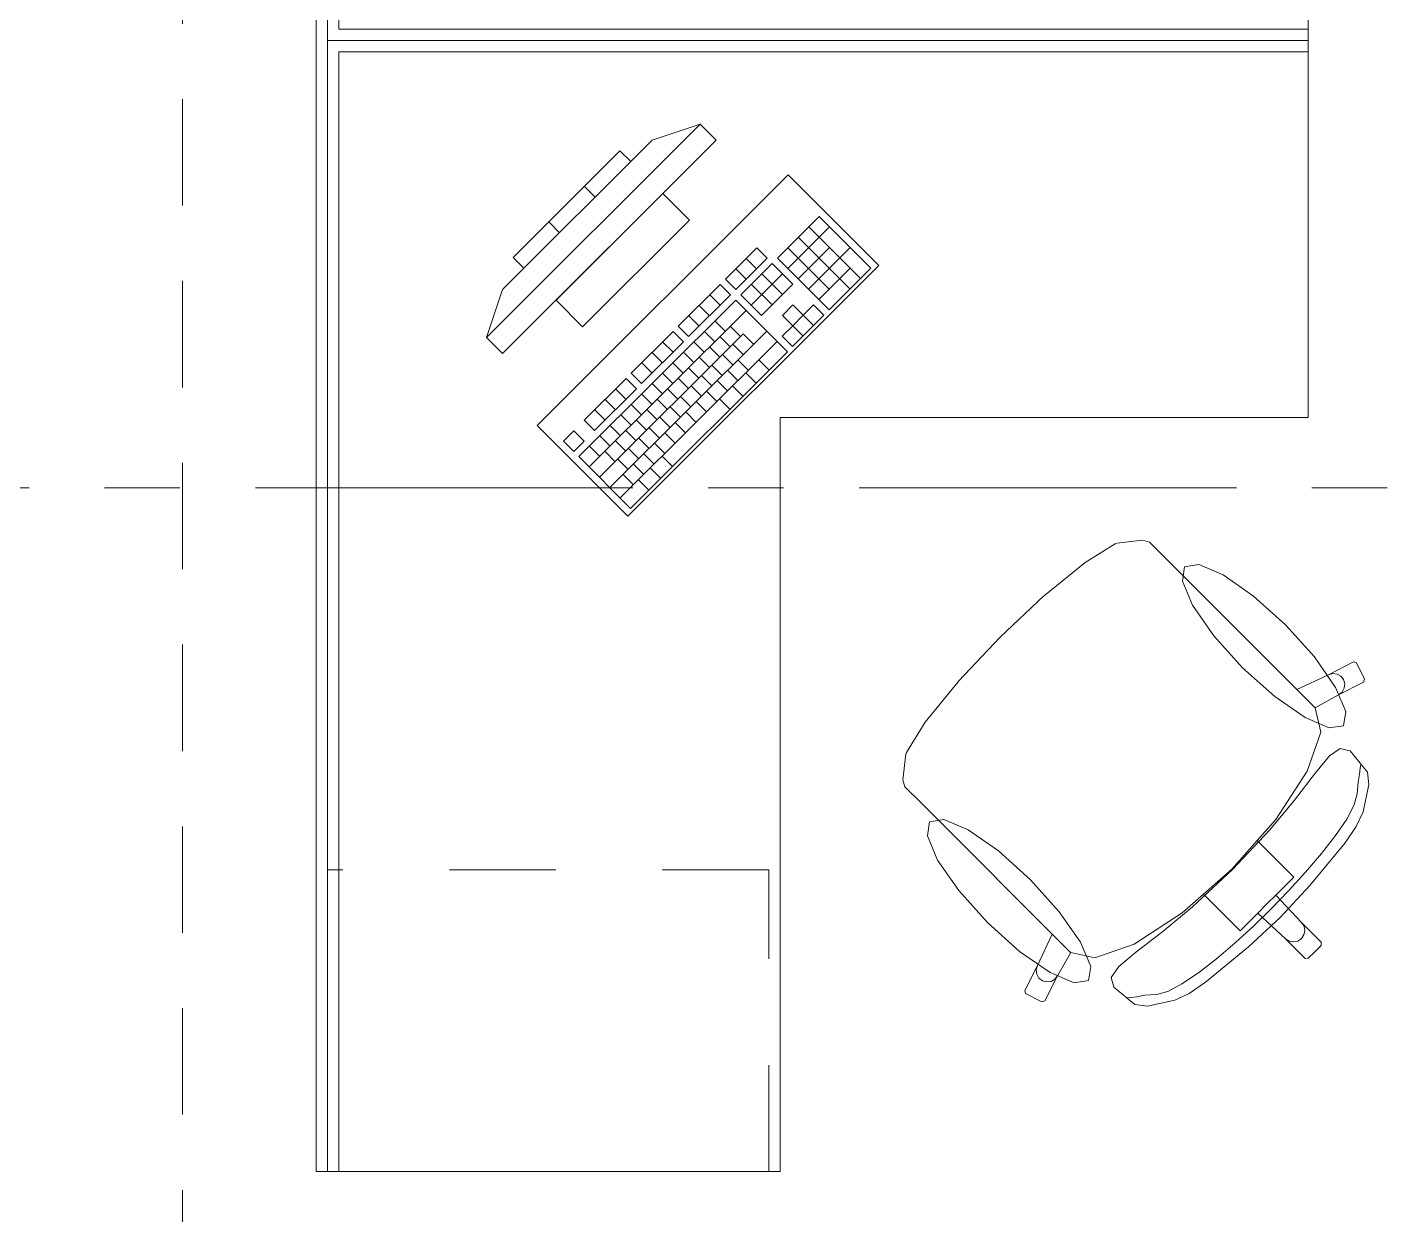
# Model space of a CAD drawing. Header units: inches. Extents: x -38 to 5698, y -33 to 92.
# Drawn here: x 108.864 to 110.671, y 33.443 to 35.018 of the extents above; entities that cross this region are included whole.
import ezdxf

# ---------------------------------------------------------------- set-up
doc = ezdxf.new("R2010")
doc.units = ezdxf.units.IN
doc.header["$MEASUREMENT"] = 0
for name, pattern in [('Hidden Line', [0.195611, 0.141111, -0.0545]), ('Punto & Raya', [0.65, 0.5, -0.075, 0, -0.075]), ('Rayas', [0.282222, 0.141111, -0.141111])]:
    doc.linetypes.add(name, pattern=pattern)
for name, color, linetype in [('08 _ STR _ EXT _ 09 Vigas', 7, 'Continuous'), ('Interior - Mobiliario', 7, 'Continuous'), ('Marcador - Secciones', 251, 'Continuous')]:
    doc.layers.add(name, color=color, linetype=linetype)

msp = doc.modelspace()

# ---------------------------------------------------------------- linework, layer by layer
at = {"layer": '08 _ STR _ EXT _ 09 Vigas', "color": 251, "linetype": 'Hidden Line', "lineweight": 13}
msp.add_line((109.07, 30.2), (109.07, 39.4), dxfattribs=at)
at = {"layer": 'Interior - Mobiliario', "color": 175, "linetype": 'Continuous', "lineweight": 13}
for p, q in [((109.247, 35.015), (109.247, 36.5)), ((109.277, 36.5), (109.277, 35.015)), ((109.247, 34.985), (109.247, 35.015)), ((109.277, 35.015), (110.562, 35.015)), ((110.562, 35.015), (110.562, 34.985)), ((109.247, 33.5), (109.247, 34.985)), ((109.277, 34.985), (109.277, 33.5)), ((110.562, 34.985), (109.277, 34.985)), ((109.7559, 34.8889), (109.4731, 34.6061)), ((109.7559, 34.8889), (109.6923, 34.8677)), ((109.7771, 34.8677), (109.7559, 34.8889)), ((109.4943, 34.5849), (109.7771, 34.8677)), ((109.4943, 34.6697), (109.6923, 34.8677)), ((109.6498, 34.8536), (109.5084, 34.7121)), ((109.5225, 34.698), (109.664, 34.8394)), ((109.664, 34.8394), (109.6498, 34.8536)), ((109.6168, 34.7923), (109.6027, 34.8064)), ((109.7064, 34.797), (109.565, 34.6556)), ((109.7418, 34.7616), (109.7064, 34.797)), ((109.9139, 34.7666), (109.8585, 34.7112)), ((109.9824, 34.698), (109.9139, 34.7666)), ((109.5697, 34.7451), (109.5555, 34.7593)), ((109.6003, 34.6202), (109.7418, 34.7616)), ((109.8722, 34.6975), (109.9276, 34.7529)), ((109.9686, 34.6842), (109.9, 34.7528)), ((109.9547, 34.6703), (109.8862, 34.7389)), ((109.5084, 34.7121), (109.5225, 34.698)), ((109.831, 34.7249), (109.7894, 34.6833)), ((109.8031, 34.6696), (109.8447, 34.7111)), ((109.8308, 34.6973), (109.8171, 34.711)), ((109.8447, 34.7111), (109.831, 34.7249)), ((109.8585, 34.7112), (109.927, 34.6426)), ((109.9272, 34.6702), (109.8723, 34.7251)), ((109.8859, 34.6838), (109.9274, 34.7253)), ((109.8996, 34.6701), (109.955, 34.7255)), ((109.817, 34.6834), (109.8033, 34.6972)), ((109.8515, 34.7043), (109.81, 34.6627)), ((109.879, 34.6769), (109.8515, 34.7043)), ((109.9133, 34.6564), (109.9549, 34.6979)), ((109.927, 34.6426), (109.9824, 34.698)), ((109.7825, 34.6764), (109.7271, 34.621)), ((109.7962, 34.6627), (109.7825, 34.6764)), ((109.7894, 34.6833), (109.8031, 34.6696)), ((109.8237, 34.649), (109.8653, 34.6906)), ((109.8513, 34.6492), (109.8238, 34.6766)), ((109.8374, 34.6353), (109.879, 34.6769)), ((109.8651, 34.663), (109.8377, 34.6904)), ((109.4731, 34.6061), (109.4943, 34.6697)), ((109.7408, 34.6073), (109.7962, 34.6627)), ((109.7824, 34.6488), (109.7687, 34.6625)), ((109.81, 34.6627), (109.8374, 34.6353)), ((109.565, 34.6556), (109.6003, 34.6202)), ((109.8031, 34.6558), (109.5954, 34.4481)), ((109.6091, 34.4344), (109.8168, 34.6421)), ((109.7685, 34.635), (109.7548, 34.6487)), ((109.8716, 34.5873), (109.8031, 34.6558)), ((109.8788, 34.6493), (109.865, 34.6354)), ((109.8925, 34.6356), (109.8788, 34.6493)), ((109.9064, 34.6494), (109.8925, 34.6356)), ((109.9201, 34.6357), (109.9064, 34.6494)), ((109.7271, 34.621), (109.7408, 34.6073)), ((109.7547, 34.6211), (109.741, 34.6348)), ((109.7891, 34.6144), (109.7754, 34.6281)), ((109.8097, 34.6076), (109.796, 34.6213)), ((109.8787, 34.6217), (109.8649, 34.6079)), ((109.865, 34.6354), (109.8787, 34.6217)), ((109.8786, 34.5942), (109.9201, 34.6357)), ((109.8787, 34.6217), (109.8925, 34.6356)), ((109.8924, 34.608), (109.8787, 34.6217)), ((109.9063, 34.6219), (109.8925, 34.6356)), ((109.4731, 34.6061), (109.4943, 34.5849)), ((109.6228, 34.4207), (109.8132, 34.6111)), ((109.6365, 34.407), (109.8442, 34.6147)), ((109.7202, 34.6141), (109.6648, 34.5587)), ((109.7339, 34.6004), (109.7202, 34.6141)), ((109.7752, 34.6006), (109.7615, 34.6143)), ((109.7959, 34.5938), (109.7822, 34.6075)), ((109.8269, 34.5974), (109.8132, 34.6111)), ((109.8649, 34.6079), (109.8786, 34.5942)), ((109.6502, 34.3933), (109.8579, 34.601)), ((109.6639, 34.3795), (109.8716, 34.5873)), ((109.6785, 34.545), (109.7339, 34.6004)), ((109.7062, 34.5727), (109.6925, 34.5864)), ((109.7201, 34.5865), (109.7063, 34.6002)), ((109.7476, 34.5729), (109.7338, 34.5866)), ((109.7614, 34.5867), (109.7477, 34.6004)), ((109.782, 34.5799), (109.7683, 34.5936)), ((109.8131, 34.5835), (109.7993, 34.5972)), ((109.6924, 34.5588), (109.6786, 34.5725)), ((109.7337, 34.559), (109.72, 34.5727)), ((109.7682, 34.5661), (109.7545, 34.5798)), ((109.7854, 34.5558), (109.7716, 34.5695)), ((109.7992, 34.5697), (109.7855, 34.5834)), ((109.8198, 34.5629), (109.8061, 34.5766)), ((109.8474, 34.563), (109.8337, 34.5767)), ((109.6579, 34.5518), (109.6025, 34.4964)), ((109.6716, 34.538), (109.6579, 34.5518)), ((109.6648, 34.5587), (109.6785, 34.545)), ((109.7199, 34.5452), (109.7061, 34.5589)), ((109.7405, 34.5384), (109.7268, 34.5521)), ((109.7543, 34.5522), (109.7406, 34.5659)), ((109.7715, 34.542), (109.7578, 34.5557)), ((109.7922, 34.5352), (109.7784, 34.5489)), ((109.806, 34.549), (109.7923, 34.5627)), ((109.8301, 34.5457), (109.8164, 34.5594)), ((109.6162, 34.4827), (109.6716, 34.538)), ((109.6577, 34.5242), (109.644, 34.5379)), ((109.6922, 34.5175), (109.6784, 34.5312)), ((109.706, 34.5313), (109.6923, 34.545)), ((109.7266, 34.5245), (109.7129, 34.5382)), ((109.7577, 34.5281), (109.744, 34.5418)), ((109.7783, 34.5213), (109.7646, 34.5351)), ((109.8128, 34.5284), (109.7991, 34.5421)), ((109.6439, 34.5104), (109.6302, 34.5241)), ((109.6783, 34.5036), (109.6646, 34.5173)), ((109.7128, 34.5107), (109.6991, 34.5244)), ((109.73, 34.5004), (109.7163, 34.5141)), ((109.7438, 34.5143), (109.7301, 34.528)), ((109.7645, 34.5075), (109.7507, 34.5212)), ((109.7955, 34.5111), (109.7818, 34.5248)), ((109.6025, 34.4964), (109.6162, 34.4827)), ((109.63, 34.4965), (109.6163, 34.5102)), ((109.6645, 34.4898), (109.6508, 34.5035)), ((109.6851, 34.483), (109.6714, 34.4967)), ((109.699, 34.4968), (109.6852, 34.5106)), ((109.7161, 34.4866), (109.7024, 34.5003)), ((109.7506, 34.4936), (109.7369, 34.5074)), ((109.5886, 34.4825), (109.5748, 34.4687)), ((109.6024, 34.4688), (109.5886, 34.4825)), ((109.6368, 34.4621), (109.6231, 34.4758)), ((109.6506, 34.4759), (109.6369, 34.4896)), ((109.6713, 34.4691), (109.6575, 34.4829)), ((109.7023, 34.4727), (109.6886, 34.4865)), ((109.7229, 34.466), (109.7092, 34.4797)), ((109.7368, 34.4798), (109.723, 34.4935)), ((109.5748, 34.4687), (109.5885, 34.455)), ((109.5885, 34.455), (109.6024, 34.4688)), ((109.6229, 34.4482), (109.6092, 34.462)), ((109.6574, 34.4553), (109.6437, 34.469)), ((109.6746, 34.445), (109.6609, 34.4588)), ((109.6884, 34.4589), (109.6747, 34.4726)), ((109.7091, 34.4521), (109.6954, 34.4658)), ((109.5954, 34.4481), (109.6639, 34.3795)), ((109.6436, 34.4414), (109.6298, 34.4552)), ((109.6607, 34.4312), (109.647, 34.4449)), ((109.6952, 34.4383), (109.6815, 34.452)), ((109.7193, 34.4349), (109.7056, 34.4486)), ((109.6675, 34.4106), (109.6538, 34.4243)), ((109.6814, 34.4244), (109.6677, 34.4381)), ((109.7037, 34.4193), (109.69, 34.4331)), ((109.6882, 34.4038), (109.6744, 34.4175)), ((110.2662, 34.3077), (110.3062, 34.3326)), ((110.3062, 34.3326), (110.3084, 34.3335)), ((110.3084, 34.3335), (110.3423, 34.3375)), ((110.3423, 34.3375), (110.3516, 34.3346)), ((110.3516, 34.3346), (110.3735, 34.3127)), ((110.2125, 34.2641), (110.2662, 34.3077)), ((110.3735, 34.3127), (110.399, 34.2872)), ((110.399, 34.2872), (110.5469, 34.1393)), ((110.1534, 34.2086), (110.2117, 34.2634)), ((110.2117, 34.2634), (110.2125, 34.2641)), ((110.1534, 34.2086), (110.0985, 34.1503)), ((110.5887, 34.1589), (110.6218, 34.1759)), ((110.6218, 34.1759), (110.6258, 34.1746)), ((110.6258, 34.1746), (110.6366, 34.1532)), ((110.5469, 34.1393), (110.5887, 34.1589)), ((110.5887, 34.1589), (110.5943, 34.1605)), ((110.5943, 34.1605), (110.6001, 34.1598)), ((110.6001, 34.1598), (110.6052, 34.157)), ((110.6052, 34.157), (110.6088, 34.1524)), ((110.6088, 34.1524), (110.6104, 34.1468)), ((110.6366, 34.1532), (110.6353, 34.1491)), ((110.0978, 34.1494), (110.0543, 34.0958)), ((110.0985, 34.1503), (110.0978, 34.1494)), ((110.5711, 34.1151), (110.5469, 34.1393)), ((110.6353, 34.1491), (110.6022, 34.1322)), ((110.6068, 34.1358), (110.6022, 34.1322)), ((110.6097, 34.1409), (110.6068, 34.1358)), ((110.6104, 34.1468), (110.6097, 34.1409)), ((110.5711, 34.1151), (110.5712, 34.1149)), ((110.6022, 34.1322), (110.5712, 34.1149)), ((110.5712, 34.1149), (110.5786, 34.0829)), ((110.0543, 34.0958), (110.0294, 34.0557)), ((110.5786, 34.0829), (110.5603, 34.0309)), ((110.59, 34.0512), (110.6044, 34.0612)), ((110.6044, 34.0612), (110.6173, 34.0578)), ((110.0285, 34.0536), (110.0245, 34.0197)), ((110.0294, 34.0557), (110.0285, 34.0536)), ((110.5714, 34.0289), (110.59, 34.0512)), ((110.6173, 34.0578), (110.6405, 34.0299)), ((110.5603, 34.0309), (110.5189, 33.9671)), ((110.5435, 33.9927), (110.5714, 34.0289)), ((110.628, 34.0164), (110.63, 34.0272)), ((110.63, 34.0272), (110.6308, 34.0352)), ((110.6308, 34.0352), (110.6316, 34.0397)), ((110.6405, 34.0299), (110.6423, 34.0132)), ((110.0245, 34.0197), (110.0273, 34.0104)), ((110.0273, 34.0104), (110.0493, 33.9884)), ((110.6268, 34.001), (110.628, 34.0164)), ((110.6423, 34.0132), (110.6346, 33.977)), ((110.0493, 33.9884), (110.0748, 33.9629)), ((110.5108, 33.9534), (110.5435, 33.9927)), ((110.6229, 33.9863), (110.6268, 34.001)), ((110.613, 33.9674), (110.6229, 33.9863)), ((110.6346, 33.977), (110.6256, 33.9578)), ((110.0748, 33.9629), (110.2227, 33.8151)), ((110.4613, 33.9007), (110.5108, 33.9534)), ((110.5189, 33.9671), (110.4942, 33.939)), ((110.5981, 33.9456), (110.613, 33.9674)), ((110.6256, 33.9578), (110.6107, 33.9361)), ((110.4942, 33.939), (110.4608, 33.9011)), ((110.4942, 33.939), (110.5215, 33.9116)), ((110.6107, 33.9361), (110.5639, 33.8794)), ((110.5795, 33.9218), (110.5981, 33.9456)), ((110.5584, 33.897), (110.5795, 33.9218)), ((110.4613, 33.9007), (110.4085, 33.8512)), ((110.423, 33.8678), (110.4608, 33.9011)), ((110.5215, 33.9116), (110.5427, 33.8904)), ((110.5427, 33.8904), (110.519, 33.8668)), ((110.5358, 33.8724), (110.5584, 33.897)), ((110.3948, 33.843), (110.423, 33.8678)), ((110.423, 33.8678), (110.4504, 33.8404)), ((110.519, 33.8668), (110.5071, 33.8549)), ((110.513, 33.8489), (110.5358, 33.8724)), ((110.519, 33.8668), (110.553, 33.8303)), ((110.5639, 33.8794), (110.5248, 33.8372)), ((110.4085, 33.8512), (110.3692, 33.8185)), ((110.513, 33.8489), (110.4896, 33.8261)), ((110.4952, 33.8429), (110.5071, 33.8549)), ((110.331, 33.8017), (110.3948, 33.843)), ((110.4504, 33.8404), (110.4715, 33.8193)), ((110.4896, 33.8261), (110.4649, 33.8036)), ((110.4715, 33.8193), (110.4952, 33.8429)), ((110.4826, 33.7981), (110.5248, 33.8372)), ((110.4952, 33.8429), (110.5317, 33.8089)), ((110.553, 33.8303), (110.5563, 33.8254)), ((110.553, 33.8303), (110.5791, 33.8042)), ((110.5563, 33.8254), (110.5574, 33.8197)), ((110.2227, 33.8151), (110.2031, 33.7733)), ((110.2469, 33.7908), (110.2227, 33.8151)), ((110.3692, 33.8185), (110.3331, 33.7905)), ((110.5317, 33.8089), (110.5365, 33.8057)), ((110.5317, 33.8089), (110.5578, 33.7828)), ((110.548, 33.8058), (110.5529, 33.809)), ((110.5562, 33.8139), (110.5529, 33.809)), ((110.5574, 33.8197), (110.5562, 33.8139)), ((110.2298, 33.7598), (110.2471, 33.7908)), ((110.2469, 33.7908), (110.2471, 33.7908)), ((110.2471, 33.7908), (110.2791, 33.7833)), ((110.2791, 33.7833), (110.331, 33.8017)), ((110.3331, 33.7905), (110.3108, 33.7719)), ((110.4259, 33.7513), (110.4826, 33.7981)), ((110.4649, 33.8036), (110.4402, 33.7824)), ((110.5365, 33.8057), (110.5423, 33.8046)), ((110.5423, 33.8046), (110.548, 33.8058)), ((110.562, 33.7829), (110.5706, 33.7914)), ((110.5791, 33.7999), (110.5706, 33.7914)), ((110.5791, 33.8042), (110.5791, 33.7999)), ((110.2031, 33.7733), (110.1861, 33.7402)), ((110.2031, 33.7733), (110.2015, 33.7676)), ((110.3108, 33.7719), (110.3008, 33.7576)), ((110.4402, 33.7824), (110.4164, 33.7638)), ((110.5578, 33.7828), (110.562, 33.7829)), ((110.2015, 33.7676), (110.2021, 33.7618)), ((110.2021, 33.7618), (110.205, 33.7567)), ((110.205, 33.7567), (110.2096, 33.7531)), ((110.2096, 33.7531), (110.2152, 33.7516)), ((110.2128, 33.7267), (110.2298, 33.7598)), ((110.221, 33.7523), (110.2261, 33.7552)), ((110.2261, 33.7552), (110.2298, 33.7598)), ((110.3008, 33.7576), (110.3042, 33.7447)), ((110.4164, 33.7638), (110.3945, 33.749)), ((110.1861, 33.7402), (110.1874, 33.7362)), ((110.1874, 33.7362), (110.2088, 33.7253)), ((110.2152, 33.7516), (110.221, 33.7523)), ((110.3042, 33.7447), (110.332, 33.7215)), ((110.3609, 33.7351), (110.3455, 33.734)), ((110.3757, 33.739), (110.3609, 33.7351)), ((110.3945, 33.749), (110.3757, 33.739)), ((110.3849, 33.7274), (110.4042, 33.7364)), ((110.4042, 33.7364), (110.4259, 33.7513)), ((110.2088, 33.7253), (110.2128, 33.7267)), ((110.3267, 33.7311), (110.3222, 33.7303)), ((110.3348, 33.7319), (110.3267, 33.7311)), ((110.332, 33.7215), (110.3488, 33.7196)), ((110.3455, 33.734), (110.3348, 33.7319)), ((110.3488, 33.7196), (110.3849, 33.7274)), ((109.277, 33.5), (109.247, 33.5))]:
    msp.add_line(p, q, dxfattribs=at)
at = {"layer": 'Interior - Mobiliario', "color": 175, "linetype": 'Rayas', "lineweight": 13}
for p, q in [((109.847, 33.9), (109.262, 33.9)), ((109.847, 33.5), (109.847, 33.9))]:
    msp.add_line(p, q, dxfattribs=at)
at = {"layer": 'Interior - Mobiliario', "color": 175, "linetype": 'Continuous', "lineweight": 13, "flags": 128}
for points in [[(109.262, 35), (109.262, 36.5), (109.862, 36.5), (109.862, 35.5), (110.562, 35.5), (110.562, 35)], [(109.262, 35), (109.262, 33.5), (109.862, 33.5), (109.862, 34.5), (110.562, 34.5), (110.562, 35)], [(109.5402, 34.4894), (109.6604, 34.3692), (109.9928, 34.7015), (109.8726, 34.8217)], [(110.5318, 34.2251), (110.57, 34.1826), (110.598, 34.1422), (110.6116, 34.1102), (110.6087, 34.0913), (110.5898, 34.0884), (110.5577, 34.102), (110.5174, 34.13), (110.4749, 34.1682), (110.4367, 34.2106), (110.4087, 34.251), (110.3951, 34.2831), (110.398, 34.302), (110.4169, 34.3049), (110.449, 34.2913), (110.4893, 34.2632)], [(110.1369, 33.8302), (110.1794, 33.792), (110.2197, 33.764), (110.2518, 33.7504), (110.2707, 33.7533), (110.2736, 33.7722), (110.26, 33.8042), (110.232, 33.8446), (110.1938, 33.8871), (110.1513, 33.9252), (110.111, 33.9532), (110.0789, 33.9669), (110.06, 33.964), (110.0571, 33.9451), (110.0707, 33.913), (110.0987, 33.8726)]]:
    msp.add_lwpolyline(points, close=True, dxfattribs=at)
at = {"layer": 'Marcador - Secciones', "color": 251, "linetype": 'Punto & Raya', "lineweight": 13}
msp.add_line((97.1666, 34.4067), (148.4403, 34.4067), dxfattribs=at)

doc.saveas('drawing.dxf')
